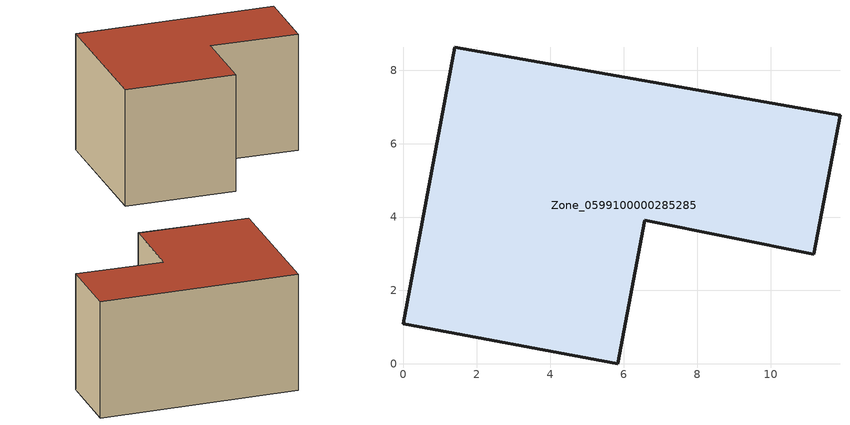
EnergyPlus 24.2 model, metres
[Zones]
Zone_0599100000285285
 floor ground (C_G): 6.57,3.91 5.83,0 0,1.09 1.4,8.63 11.89,6.78 11.17,2.99 z0
 wall outside (C_F): 1.4,8.63 0,1.09 5.83,0 6.57,3.91 11.17,2.99 11.89,6.78 1.4,8.63 z0:6.42
 roof outside (C_R): 11.17,2.99 11.89,6.78 1.4,8.63 0,1.09 5.83,0 6.57,3.91 z6.42
[BUILDING]
Pand.0599100000285285: North Axis=0; Terrain=City; Loads Convergence Tolerance Value=0.04; Temperature Convergence Tolerance Value=0.4; Solar Distribution=FullExterior; Maximum Number of Warmup Days=25; Minimum Number of Warmup Days=1
[Site:Location]
Rotterdam.The.Hague.AP_ZH_NLD Design_Conditions: Latitude=51.96; Longitude=4.45; Time Zone=1; Elevation=-4.5
[SITE:GROUNDTEMPERATURE:BUILDINGSURFACE]
18, 18, 18, 18, 18, 18, 18, 18, 18, 18, 18, 18
[MATERIAL] Thermal Absorptance=0.9; Solar Absorptance=0.7; Visible Absorptance=0.7
Name | Roughness | Thickness | Conductivity | Density | Specific Heat
G.TI.1946 | MediumSmooth | 0.15 | 1 | 540 | 1210
F.TI.1946 | Rough | 0.3 | 0.857143 | 1920 | 840
R.TI.1946 | MediumRough | 0.2 | 0.1 | 1500 | 1000
[CONSTRUCTION]
C_G: G.TI.1946
C_F: F.TI.1946
C_R: R.TI.1946
[ZONE]
Zone_0599100000285285: Type=1; Multiplier=1; Ceiling Height=Autocalculate; Volume=Autocalculate; Floor Area=autocalculate; Part of Total Floor Area=Yes
[ZONEINFILTRATION:DESIGNFLOWRATE]
Infil_Zone_0599100000285285: Zone or ZoneList or Space or SpaceList=Zone_0599100000285285; Schedule=AlwaysOn; Design Flow Rate Calculation Method=Flow/Area; Flow Rate per Floor Area=0.003; Constant Term Coefficient=1; Temperature Term Coefficient=0; Velocity Term Coefficient=0; Velocity Squared Term Coefficient=0
[HVACTEMPLATE:ZONE:IDEALLOADSAIRSYSTEM]
Zone_0599100000285285: Maximum Heating Supply Air Temperature=50; Minimum Cooling Supply Air Temperature=13; Maximum Heating Supply Air Humidity Ratio=0.0156; Minimum Cooling Supply Air Humidity Ratio=0.0077; Heating Limit=NoLimit; Cooling Limit=NoLimit; Dehumidification Control Type=ConstantSensibleHeatRatio; Cooling Sensible Heat Ratio=0.7; Dehumidification Setpoint=60; Humidification Control Type=None; Humidification Setpoint=30; Outdoor Air Method=None; Outdoor Air Flow Rate per Person=0.00944; Outdoor Air Flow Rate per Zone Floor Area=0; Outdoor Air Flow Rate per Zone=0; Demand Controlled Ventilation Type=None; Outdoor Air Economizer Type=NoEconomizer; Heat Recovery Type=None; Sensible Heat Recovery Effectiveness=0.7; Latent Heat Recovery Effectiveness=0.65
[ZONECONTROL:THERMOSTAT]
ThermostatControl_Zone_0599100000285285: Zone or ZoneList=Zone_0599100000285285; Control Type Schedule=DualSetpointControlType; Control 1=Thermostat_Zone_0599100000285285; Temperature Difference Between Cutout And Setpoint=0
[THERMOSTATSETPOINT:DUALSETPOINT]
Thermostat_Zone_0599100000285285: Heating Setpoint Temperature Schedule=HeatingSetpoint_Zone_0599100000285285; Cooling Setpoint Temperature Schedule=CoolingSetpoint_Zone_0599100000285285
[SCHEDULE:COMPACT]
HeatingSetpoint_Zone_0599100000285285: Through: 12/31, For: AllDays, Until: 24:00, 21
CoolingSetpoint_Zone_0599100000285285: Through: 12/31, For: AllDays, Until: 24:00, 24
DualSetpointControlType: Through: 12/31, For: AllDays, Until: 24:00, 4
AlwaysOn: Through: 12/31, For: AllDays, Until: 24:00, 1
